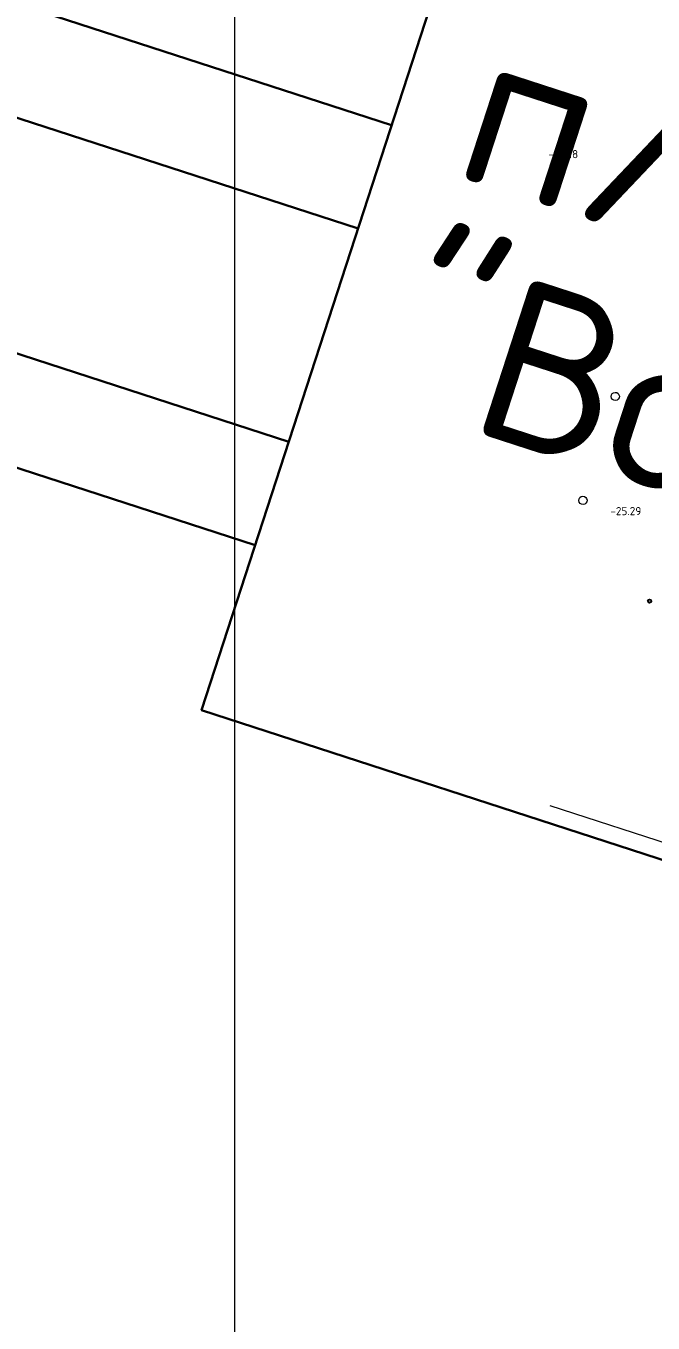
# Model space of a CAD drawing. Header units: millimetres. Extents: x 519 to 9564855, y -810 to 5021775.
# Drawn here: x 9541983.7 to 9542041.4, y 4996338.1 to 4996457.4 of the extents above; entities that cross this region are included whole.
import ezdxf
from ezdxf.enums import TextEntityAlignment as Align

# ---------------------------------------------------------------- set-up
doc = ezdxf.new("R2010")
doc.units = ezdxf.units.MM
doc.header["$LTSCALE"] = 2
doc.header["$MEASUREMENT"] = 0
doc.linetypes.add('1', pattern=[0])
for name, color, linetype in [('elevation', 7, 'Continuous'), ('GRID_PULKOVO', 7, 'Continuous'), ('ситуация', 7, 'Continuous'), ('Скважины на 2013 год.', 21, '1')]:
    doc.layers.add(name, color=color, linetype=linetype)
for name, color, linetype, lineweight in [('Электро', 1, 'Continuous', 30), ('Электроснаб', 1, 'Continuous', 18), ('Электроснабжене', 1, 'Continuous', 18), ('ЭС', 192, 'Continuous', 40)]:
    doc.layers.add(name, color=color, linetype=linetype, lineweight=lineweight)
doc.styles.get("Standard").update_dxf_attribs({"font": 'isocpeur.ttf', "width": 0.5})

# ---------------------------------------------------------------- blocks, each defined once
blk = doc.blocks.new('DRAFT_POINT')
at = {"layer": 'Скважины на 2013 год.', "color": 0}
blk.add_circle((0, 0.01), 0.496, dxfattribs=at)

msp = doc.modelspace()

# ---------------------------------------------------------------- linework, layer by layer
at = {"layer": 'GRID_PULKOVO', "lineweight": 0}
msp.add_line((9542002.89283, 5010000), (9542002.89283, 4991998.07591), dxfattribs=at)
at = {"layer": 'Электро', "ltscale": 80}
for p, q in [((9541999.86264, 4996394.44998, 47.36082), (9542035.23696, 4996503.32095, 47.36082)), ((9542142.52112, 4996348.09743, 47.36082), (9541999.86264, 4996394.44998, 47.36082))]:
    msp.add_line(p, q, dxfattribs=at)
at = {"layer": 'Электро'}
for p, q in [((9541951.00395, 4996469.82881, 94.72164), (9542017.35033, 4996448.27157, 94.72164)), ((9541951.00395, 4996469.82881, 94.72164), (9542017.35033, 4996448.27157, 94.72164)), ((9541957.42435, 4996457.22808, 94.72164), (9542014.26016, 4996438.761, 94.72164)), ((9541957.42435, 4996457.22808, 94.72164), (9542014.26016, 4996438.761, 94.72164)), ((9542007.88213, 4996419.13143, 47.36082), (9541960.55688, 4996434.50834, 47.36082)), ((9542007.88213, 4996419.13143, 47.36082), (9541960.55688, 4996434.50834, 47.36082)), ((9542004.79196, 4996409.62087, 47.36082), (9541966.97727, 4996421.9076, 47.36082)), ((9542004.79196, 4996409.62087, 47.36082), (9541966.97727, 4996421.9076, 47.36082))]:
    msp.add_line(p, q, dxfattribs=at)
at = {"layer": 'Электроснаб', "color": 1, "lineweight": 0, "ltscale": 80}
for p, q in [((9541999.86264, 4996394.44998, 47.36082), (9542035.23696, 4996503.32095, 47.36082)), ((9542142.52112, 4996348.09743, 47.36082), (9541999.86264, 4996394.44998, 47.36082))]:
    msp.add_line(p, q, dxfattribs=at)
at = {"layer": 'Электроснаб', "color": 1, "linetype": 'ByBlock', "lineweight": 0}
for p, q in [((9541951.00395, 4996469.82881, 94.72164), (9542017.35033, 4996448.27157, 94.72164)), ((9541951.00395, 4996469.82881, 94.72164), (9542017.35033, 4996448.27157, 94.72164)), ((9541957.42435, 4996457.22808, 94.72164), (9542014.26016, 4996438.761, 94.72164)), ((9541957.42435, 4996457.22808, 94.72164), (9542014.26016, 4996438.761, 94.72164)), ((9542007.88213, 4996419.13143, 47.36082), (9541960.55688, 4996434.50834, 47.36082)), ((9542007.88213, 4996419.13143, 47.36082), (9541960.55688, 4996434.50834, 47.36082)), ((9542004.79196, 4996409.62087, 47.36082), (9541966.97727, 4996421.9076, 47.36082)), ((9542004.79196, 4996409.62087, 47.36082), (9541966.97727, 4996421.9076, 47.36082))]:
    msp.add_line(p, q, dxfattribs=at)
at = {"layer": 'Электроснаб', "color": 1, "lineweight": 0}
msp.add_line((9542104.72751, 4996361.98681, 0), (9542031.93422, 4996385.63878, 0), dxfattribs=at)
at = {"layer": 'Электроснабжене', "color": 1, "lineweight": 0, "ltscale": 80}
for p, q in [((9541999.86264, 4996394.44998, 47.36082), (9542035.23696, 4996503.32095, 47.36082)), ((9542142.52112, 4996348.09743, 47.36082), (9541999.86264, 4996394.44998, 47.36082))]:
    msp.add_line(p, q, dxfattribs=at)
at = {"layer": 'Электроснабжене', "color": 1, "linetype": 'ByBlock', "lineweight": 0}
for p, q in [((9541951.00395, 4996469.82881, 94.72164), (9542017.35033, 4996448.27157, 94.72164)), ((9541951.00395, 4996469.82881, 94.72164), (9542017.35033, 4996448.27157, 94.72164)), ((9541957.42435, 4996457.22808, 94.72164), (9542014.26016, 4996438.761, 94.72164)), ((9541957.42435, 4996457.22808, 94.72164), (9542014.26016, 4996438.761, 94.72164)), ((9542007.88213, 4996419.13143, 47.36082), (9541960.55688, 4996434.50834, 47.36082)), ((9542007.88213, 4996419.13143, 47.36082), (9541960.55688, 4996434.50834, 47.36082)), ((9542004.79196, 4996409.62087, 47.36082), (9541966.97727, 4996421.9076, 47.36082)), ((9542004.79196, 4996409.62087, 47.36082), (9541966.97727, 4996421.9076, 47.36082))]:
    msp.add_line(p, q, dxfattribs=at)
at = {"layer": 'ЭС', "lineweight": 0}
for centre in [(9542037.93039, 4996423.31983), (9542034.95762, 4996413.7565)]:
    msp.add_ellipse(centre, major_axis=(0.26545, -0.26488), ratio=0.999999999, start_param=3.965458308, end_param=10.248643615, dxfattribs=at)

# ---------------------------------------------------------------- block references
at = {"layer": 'ситуация', "lineweight": 0, "xscale": 0.3000000007450581, "yscale": 0.3000000007450581, "zscale": 1.5}
msp.add_blockref('DRAFT_POINT', (9542041.08444, 4996404.48466), dxfattribs=at)

# ---------------------------------------------------------------- texts
at = {"layer": 'elevation', "lineweight": 0}
for s, p in [('-25.18', (9542031.78702, 4996445.61218, -25.181)), ('-25.29', (9542037.47268, 4996412.76673, -25.292))]:
    msp.add_text(s, height=0.75, dxfattribs=at).set_placement(p, align=Align.MIDDLE_LEFT)
at = {"layer": 'Электро', "ltscale": 25}
for s, p in [('п/ст - 110/6кВ', (9542022.61625, 4996443.73398)), ('"Восток-2"', (9542015.88297, 4996423.01107))]:
    msp.add_text(s, height=15, rotation=342, dxfattribs=at).set_placement(p)

doc.saveas('drawing.dxf')
